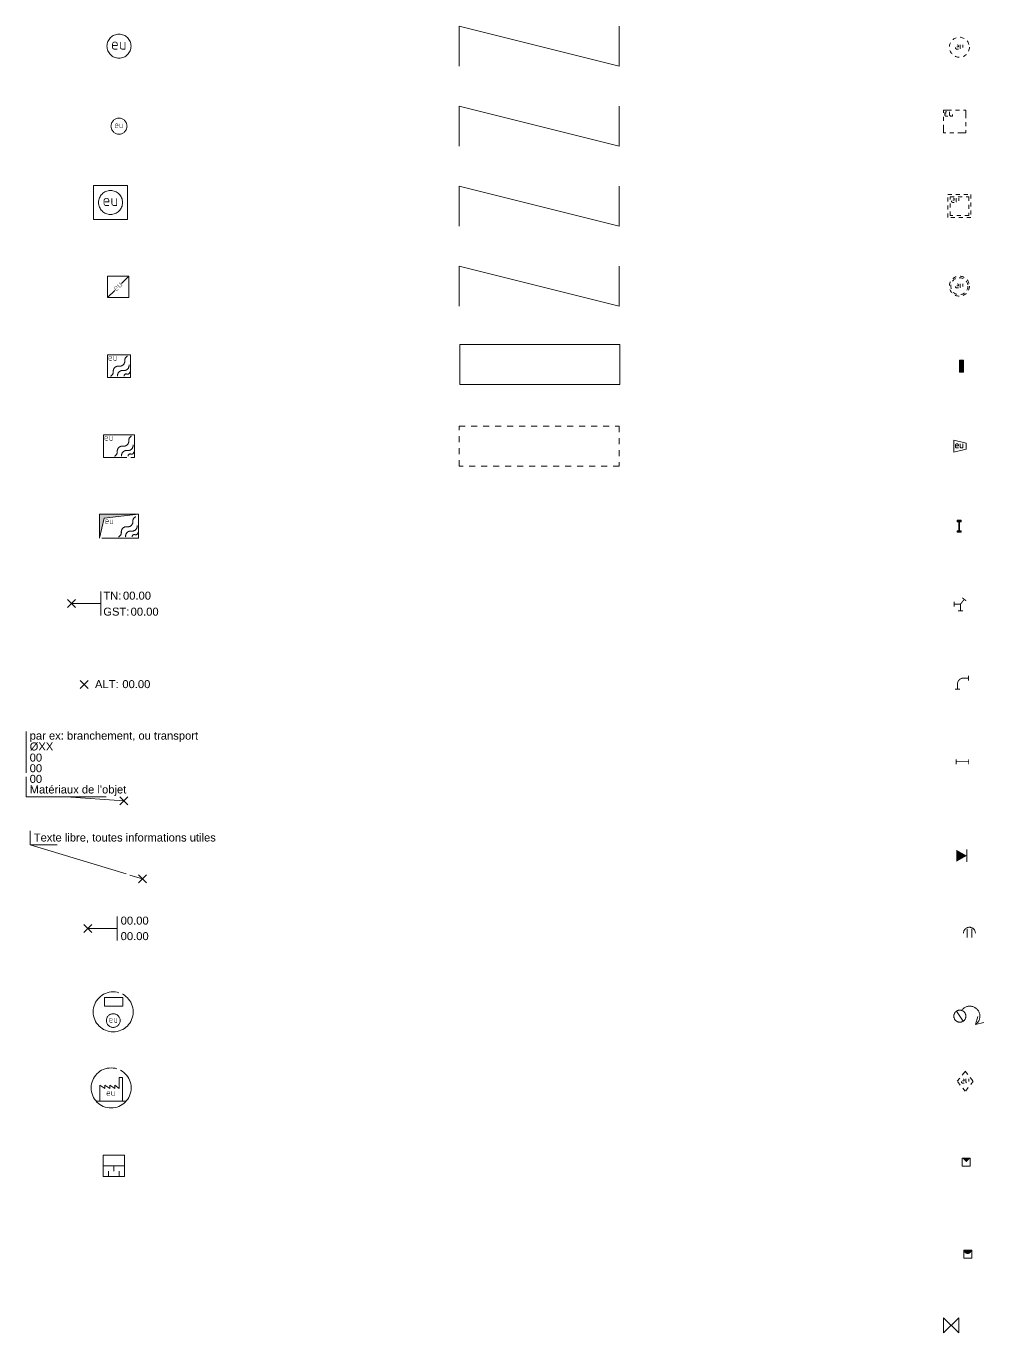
# Model space of a CAD drawing. Header units: metres. Extents: x 3068 to 3311, y 1718 to 1911.
# Drawn here: x 3161.73 to 3185.66, y 1878.09 to 1910.75 of the extents above; entities that cross this region are included whole.
import ezdxf
from ezdxf.enums import TextEntityAlignment as Align

# ---------------------------------------------------------------- set-up
doc = ezdxf.new("R2010")
doc.units = ezdxf.units.M
doc.header["$PDMODE"] = 3
doc.header["$PDSIZE"] = 0.1
for name, pattern in [('CL_0186', [0.3, 0.15, -0.15]), ('Socle_Axe', [0.35, 0.2, -0.05, 0.05, -0.05]), ('Socle_Continu', [2.5, 2.5, 0]), ('Socle_Discontinu', [0.075, 0.05, -0.025])]:
    doc.linetypes.add(name, pattern=pattern)
for name, color, linetype, lineweight, true_color in [('EAUUS_PSI', 36, 'Socle_Continu', 13, 0x7f3f00), ('EAUUS_SCI', 36, 'Socle_Continu', 13, 0x7f3f00), ('EAUUS_SCS', 36, 'Socle_Continu', 13, 0x7f3f00), ('EAUUS_SCT', 36, 'Socle_Continu', 13, 0x7f3f00)]:
    doc.layers.add(name, color=color, linetype=linetype, lineweight=lineweight, true_color=true_color)
doc.styles.add('Reseaux', font='arial.ttf')
doc.styles.get("Standard").update_dxf_attribs({"font": 'arial.ttf'})
doc.linetypes.add('CL_0181', pattern='A,3,-0.15,0.4,-0.381,["eu",Standard,S=0.254,R=0,X=-0.2,Y=-0.1],-0.381,0.4,-0.15', length=4.862)
doc.linetypes.add('CL_0182', pattern='A,3,-0.2,0.2,-0.6,["∩ eu ∩",Standard,S=0.254,R=0,X=-0.485,Y=-0.1],-0.75,0.2,-0.2', length=5.15)
doc.linetypes.add('CL_0183', pattern='A,3,-0.1,0.1,-0.6,["? eu ?",Standard,S=0.254,R=0,X=-0.485,Y=-0.1],-0.6,0.1,-0.1', length=4.6)
doc.linetypes.add('CL_0184', pattern='A,4,-0.254,["| |",Standard,S=0.254,R=0,X=-0.127,Y=-0.1],-0.254', length=4.508)
doc.linetypes.add('CL_0185', pattern='A,0.2,0,["/",Standard,S=0.254,R=0,X=0,Y=0]', length=0.2)

# ---------------------------------------------------------------- blocks, each defined once
blk = doc.blocks.new('CP_0206')
at = {"layer": 'EAUUS_SCT', "linetype": 'Socle_Continu', "flags": 128}
blk.add_lwpolyline([(-0.136, 0.151), (-0.136, -0.15), (0.17, -0.075), (0.17, 0.075)], close=True, dxfattribs=at)
for points in [[(-0.025, -0.044), (-0.069, -0.044, -0.405328), (-0.096, -0.018), (-0.096, 0.027, -0.999132), (-0.025, 0.027), (-0.025, 0.009), (-0.087, 0.009)], [(0.019, 0.062), (0.019, -0.013, 0.410802), (0.05, -0.044), (0.09, -0.044), (0.09, 0.062)]]:
    blk.add_lwpolyline(points, format="xyb", dxfattribs=at)
at = {"layer": 'EAUUS_SCT', "linetype": 'Socle_Continu', "flags": 9}
for tag, p in [('ID', (0.663, 0.6)), ('NATURE', (0.663, 0.279)), ('FAMILLE', (0.663, -0.042)), ('CALQUE', (0.663, -0.363)), ('TYPE', (0.663, -0.685))]:
    blk.add_attdef(tag, p, '', height=0.2, dxfattribs=at)
blk = doc.blocks.new('CP_0205')
at = {"layer": 'EAUUS_SCT', "linetype": 'Socle_Continu'}
blk.add_hatch(color=256, dxfattribs=at).paths.add_polyline_path([(0.1, 0.15), (0.1, -0.15), (0, -0.15), (0, 0.15)])
at = {"layer": 'EAUUS_SCT', "linetype": 'Socle_Continu', "flags": 128}
blk.add_lwpolyline([(0, 0.15), (0.1, 0.15), (0.1, -0.15), (0, -0.15)], close=True, dxfattribs=at)
at = {"layer": 'EAUUS_SCT', "linetype": 'Socle_Continu', "flags": 9}
for tag, p in [('ID', (0.781, 0.489)), ('NATURE', (0.781, 0.167)), ('FAMILLE', (0.781, -0.154)), ('CALQUE', (0.781, -0.475)), ('TYPE', (0.781, -0.797))]:
    blk.add_attdef(tag, p, '', height=0.2, dxfattribs=at)
blk = doc.blocks.new('CP_0201')
at = {"layer": 'EAUUS_SCT', "linetype": 'Socle_Discontinu', "flags": 128}
for points in [[(-0.025, -0.045), (-0.07, -0.045, -0.405328), (-0.096, -0.018), (-0.096, 0.027, -0.999132), (-0.025, 0.027), (-0.025, 0.009), (-0.087, 0.009)], [(0.019, 0.062), (0.019, -0.013, 0.410802), (0.05, -0.045), (0.09, -0.045), (0.09, 0.062)]]:
    blk.add_lwpolyline(points, format="xyb", dxfattribs=at)
at = {"layer": 'EAUUS_SCT', "linetype": 'Socle_Discontinu'}
blk.add_circle((0, 0), 0.25, dxfattribs=at)
at = {"layer": 'EAUUS_SCT', "linetype": 'Socle_Discontinu', "flags": 9}
for tag, p in [('ID', (0.649, 0.059)), ('NATURE', (0.649, -0.263)), ('FAMILLE', (0.649, -0.584)), ('CALQUE', (0.649, -0.905))]:
    blk.add_attdef(tag, p, '', height=0.2, dxfattribs=at)
blk = doc.blocks.new('CP_0162')
at = {"layer": 'EAUUS_SCS', "linetype": 'Socle_Continu', "const_width": 0.01, "flags": 128}
for points in [[(-0.025, -0.045), (-0.07, -0.045, -0.405328), (-0.096, -0.018), (-0.096, 0.027, -0.999132), (-0.025, 0.027), (-0.025, 0.009), (-0.087, 0.009)], [(0.019, 0.062), (0.019, -0.013, 0.410802), (0.05, -0.045), (0.09, -0.045), (0.09, 0.062)]]:
    blk.add_lwpolyline(points, format="xyb", dxfattribs=at)
at = {"layer": 'EAUUS_SCS', "linetype": 'Socle_Continu'}
blk.add_circle((0, 0), 0.2, dxfattribs=at)
at = {"layer": 'EAUUS_SCS', "linetype": 'Socle_Continu', "flags": 9}
for tag, p in [('ID', (0.618, 0.522)), ('NATURE', (0.618, 0.2)), ('FAMILLE', (0.618, -0.121)), ('CALQUE', (0.618, -0.442)), ('PCRS', (0.618, -0.763))]:
    blk.add_attdef(tag, p, '', height=0.2, dxfattribs=at)
blk = doc.blocks.new('CP_0207')
at = {"layer": 'EAUUS_SCT', "linetype": 'Socle_Continu'}
blk.add_hatch(color=256, dxfattribs=at).paths.add_polyline_path([(0.056, 0.15), (-0.044, 0.15), (-0.044, 0.112), (0, 0.112), (0, -0.112), (-0.044, -0.113), (-0.044, -0.15), (0.056, -0.15), (0.056, -0.112), (0.013, -0.112), (0.012, 0.112), (0.056, 0.113)])
for p, q in [((0.056, 0.15), (-0.044, 0.15)), ((-0.044, 0.15), (-0.044, 0.112)), ((-0.044, 0.112), (0, 0.112)), ((0, 0.112), (0, -0.112)), ((0.013, -0.112), (0.012, 0.112)), ((0.012, 0.112), (0.056, 0.113)), ((0.056, 0.113), (0.056, 0.15)), ((0, -0.112), (-0.044, -0.113)), ((-0.044, -0.113), (-0.044, -0.15)), ((-0.044, -0.15), (0.056, -0.15)), ((0.056, -0.112), (0.013, -0.112)), ((0.056, -0.15), (0.056, -0.112))]:
    blk.add_line(p, q, dxfattribs=at)
at = {"layer": 'EAUUS_SCT', "linetype": 'Socle_Continu', "flags": 9}
for tag, p in [('ID', (0.705, -0.038)), ('NATURE', (0.705, -0.359)), ('FAMILLE', (0.705, -0.68)), ('CALQUE', (0.705, -1.001))]:
    blk.add_attdef(tag, p, '', height=0.2, dxfattribs=at)
blk = doc.blocks.new('CP_0161')
at = {"layer": 'EAUUS_SCS', "linetype": 'Socle_Continu', "const_width": 0.02, "flags": 128}
for points in [[(-0.043, -0.075), (-0.117, -0.075, -0.405328), (-0.162, -0.03), (-0.162, 0.045, -0.999132), (-0.043, 0.045), (-0.043, 0.015), (-0.147, 0.015)], [(0.032, 0.105), (0.032, -0.023, 0.410802), (0.085, -0.075), (0.152, -0.075), (0.152, 0.105)]]:
    blk.add_lwpolyline(points, format="xyb", dxfattribs=at)
at = {"layer": 'EAUUS_SCS', "linetype": 'Socle_Continu'}
blk.add_circle((0, 0), 0.3, dxfattribs=at)
at = {"layer": 'EAUUS_SCS', "linetype": 'Socle_Continu', "flags": 9}
for tag, p in [('ID', (0.789, 0.577)), ('NATURE', (0.789, 0.255)), ('FAMILLE', (0.789, -0.066)), ('CALQUE', (0.789, -0.387)), ('PCRS', (0.789, -0.709)), ('TYPE', (0.789, -1.03))]:
    blk.add_attdef(tag, p, '', height=0.2, dxfattribs=at)
blk = doc.blocks.new('CP_0163')
at = {"layer": 'EAUUS_SCS', "linetype": 'Socle_Continu'}
blk.add_lwpolyline([(0, 0), (0.85, 0), (0.85, 0.85), (0, 0.85)], close=True, dxfattribs=at)
at = {"layer": 'EAUUS_SCS', "linetype": 'Socle_Continu', "const_width": 0.02, "flags": 128}
for points in [[(0.383, 0.35), (0.308, 0.35, -0.405328), (0.263, 0.395), (0.263, 0.47, -0.999132), (0.383, 0.47), (0.383, 0.44), (0.278, 0.44)], [(0.458, 0.53), (0.458, 0.403, 0.410802), (0.51, 0.35), (0.577, 0.35), (0.577, 0.53)]]:
    blk.add_lwpolyline(points, format="xyb", dxfattribs=at)
at = {"layer": 'EAUUS_SCS', "linetype": 'Socle_Continu'}
blk.add_circle((0.425, 0.425), 0.3, dxfattribs=at)
at = {"layer": 'EAUUS_SCS', "linetype": 'Socle_Continu', "flags": 9}
for tag, p in [('ID', (1.231, 1.06)), ('NATURE', (1.231, 0.739)), ('FAMILLE', (1.231, 0.417)), ('CALQUE', (1.231, 0.096)), ('PCRS', (1.231, -0.225)), ('TYPE', (1.231, -0.546))]:
    blk.add_attdef(tag, p, '', height=0.2, dxfattribs=at)
blk = doc.blocks.new('CP_0164')
at = {"layer": 'EAUUS_SCS', "linetype": 'Socle_Continu'}
for p, q in [((0.351, 0.349), (0.534, 0.531)), ((0, 0), (0.179, 0.178))]:
    blk.add_line(p, q, dxfattribs=at)
at = {"layer": 'EAUUS_SCS', "linetype": 'Socle_Continu', "flags": 128}
blk.add_lwpolyline([(0.532, -0.001), (0, 0), (0.001, 0.532), (0.534, 0.531)], close=True, dxfattribs=at)
at = {"layer": 'EAUUS_SCS', "linetype": 'Socle_Continu', "const_width": 0.01, "flags": 128}
for points in [[(0.237, 0.323), (0.29, 0.269, 0.410802), (0.334, 0.269), (0.362, 0.297), (0.287, 0.373)], [(0.28, 0.216), (0.249, 0.185, -0.405328), (0.211, 0.185), (0.18, 0.216, -0.999132), (0.23, 0.267), (0.243, 0.254), (0.199, 0.21)]]:
    blk.add_lwpolyline(points, format="xyb", dxfattribs=at)
at = {"layer": 'EAUUS_SCS', "linetype": 'Socle_Continu', "flags": 9}
for tag, p in [('ID', (1.056, 0.911)), ('NATURE', (1.056, 0.59)), ('FAMILLE', (1.056, 0.269)), ('CALQUE', (1.056, -0.053)), ('PCRS', (1.056, -0.374))]:
    blk.add_attdef(tag, p, '', height=0.2, dxfattribs=at)
blk = doc.blocks.new('CP_0165')
at = {"layer": 'EAUUS_SCS', "linetype": 'Socle_Continu', "flags": 128}
blk.add_lwpolyline([(0.573, 0), (0.572, 0.573), (0, 0.573), (0, 0)], close=True, dxfattribs=at)
at = {"layer": 'EAUUS_SCS', "linetype": 'Socle_Continu', "const_width": 0.01, "flags": 128}
for points in [[(0.102, 0.433), (0.057, 0.433, -0.405328), (0.031, 0.459), (0.031, 0.504, -0.999132), (0.102, 0.504), (0.102, 0.486), (0.04, 0.486)], [(0.146, 0.539), (0.146, 0.464, 0.410802), (0.177, 0.433), (0.217, 0.433), (0.217, 0.539)]]:
    blk.add_lwpolyline(points, format="xyb", dxfattribs=at)
at = {"layer": 'EAUUS_SCS', "linetype": 'Socle_Continu', "flags": 128}
for points in [[(0.072, 0.036, 0.308109), (0.143, 0.143, -0.498161), (0.286, 0.287, 0.49989), (0.429, 0.43, -0.306811), (0.501, 0.537)], [(0.537, 0.323, -0.49989), (0.394, 0.179, 0.49989), (0.251, 0.036)], [(0.412, 0.036, -0.52802), (0.483, 0.09, 0.528439), (0.555, 0.144)]]:
    blk.add_lwpolyline(points, format="xyb", dxfattribs=at)
at = {"layer": 'EAUUS_SCS', "linetype": 'Socle_Continu', "flags": 9}
for tag, p in [('ID', (1.089, 0.885)), ('NATURE', (1.089, 0.564)), ('FAMILLE', (1.089, 0.243)), ('CALQUE', (1.089, -0.079)), ('PCRS', (1.089, -0.4))]:
    blk.add_attdef(tag, p, '', height=0.2, dxfattribs=at)
blk = doc.blocks.new('CP_0166')
at = {"layer": 'EAUUS_SCS', "linetype": 'Socle_Continu', "flags": 128}
blk.add_lwpolyline([(0.773, 0.001), (0.772, 0.573), (0, 0.573), (0, 0)], close=True, dxfattribs=at)
at = {"layer": 'EAUUS_SCS', "linetype": 'Socle_Continu', "const_width": 0.01, "flags": 128}
for points in [[(0.102, 0.433), (0.057, 0.433, -0.405328), (0.031, 0.459), (0.031, 0.504, -0.999132), (0.102, 0.504), (0.102, 0.486), (0.04, 0.486)], [(0.146, 0.539), (0.146, 0.464, 0.410802), (0.177, 0.433), (0.217, 0.433), (0.217, 0.539)]]:
    blk.add_lwpolyline(points, format="xyb", dxfattribs=at)
at = {"layer": 'EAUUS_SCS', "linetype": 'Socle_Continu', "flags": 128}
for points in [[(0.272, 0.036, 0.308109), (0.343, 0.143, -0.498161), (0.486, 0.287, 0.49989), (0.629, 0.43, -0.306811), (0.701, 0.538)], [(0.737, 0.323, -0.49989), (0.594, 0.179, 0.49989), (0.451, 0.036)], [(0.612, 0.036, -0.52802), (0.683, 0.09, 0.528439), (0.755, 0.144)]]:
    blk.add_lwpolyline(points, format="xyb", dxfattribs=at)
at = {"layer": 'EAUUS_SCS', "linetype": 'Socle_Continu', "flags": 9}
for tag, p in [('ID', (1.216, 0.873)), ('NATURE', (1.216, 0.552)), ('FAMILLE', (1.216, 0.231)), ('CALQUE', (1.216, -0.091)), ('PCRS', (1.216, -0.412))]:
    blk.add_attdef(tag, p, '', height=0.2, dxfattribs=at)
blk = doc.blocks.new('CP_0202')
at = {"layer": 'EAUUS_SCT', "linetype": 'Socle_Axe'}
blk.add_lwpolyline([(0, 0.562), (0.562, 0.562), (0.562, 0), (0, 0)], close=True, dxfattribs=at)
at = {"layer": 'EAUUS_SCT', "linetype": 'Socle_Axe', "flags": 128}
for points in [[(0.106, 0.418), (0.062, 0.418, -0.405328), (0.035, 0.444), (0.035, 0.489, -0.999132), (0.106, 0.489), (0.106, 0.471), (0.044, 0.471)], [(0.151, 0.524), (0.151, 0.449, 0.410802), (0.182, 0.418), (0.222, 0.418), (0.222, 0.524)]]:
    blk.add_lwpolyline(points, format="xyb", dxfattribs=at)
at = {"layer": 'EAUUS_SCT', "linetype": 'Socle_Axe', "flags": 9}
for tag, p in [('ID', (1.081, 0.342)), ('NATURE', (1.081, 0.02)), ('FAMILLE', (1.081, -0.301)), ('CALQUE', (1.081, -0.622))]:
    blk.add_attdef(tag, p, '', height=0.2, dxfattribs=at)
blk = doc.blocks.new('CP_0203')
at = {"layer": 'EAUUS_SCT', "linetype": 'Socle_Discontinu'}
for points in [[(0, 0.576), (0.576, 0.576), (0.576, 0), (0, 0)], [(0.054, 0.522), (0.522, 0.522), (0.522, 0.054), (0.054, 0.054)]]:
    blk.add_lwpolyline(points, close=True, dxfattribs=at)
at = {"layer": 'EAUUS_SCT', "linetype": 'Socle_Discontinu', "flags": 128}
for points in [[(0.161, 0.383), (0.117, 0.383, -0.405328), (0.09, 0.41), (0.09, 0.454, -0.999132), (0.161, 0.454), (0.161, 0.436), (0.099, 0.436)], [(0.206, 0.49), (0.206, 0.414, 0.410802), (0.237, 0.383), (0.277, 0.383), (0.277, 0.49)]]:
    blk.add_lwpolyline(points, format="xyb", dxfattribs=at)
at = {"layer": 'EAUUS_SCT', "linetype": 'Socle_Discontinu', "flags": 9}
for tag, p in [('ID', (1.091, 0.371)), ('NATURE', (1.091, 0.05)), ('FAMILLE', (1.091, -0.272)), ('CALQUE', (1.091, -0.593))]:
    blk.add_attdef(tag, p, '', height=0.2, dxfattribs=at)
blk = doc.blocks.new('CP_0204')
at = {"layer": 'EAUUS_SCT', "linetype": 'Socle_Discontinu', "flags": 128}
for points in [[(-0.025, -0.045), (-0.07, -0.045, -0.405328), (-0.096, -0.018), (-0.096, 0.027, -0.999132), (-0.025, 0.027), (-0.025, 0.009), (-0.087, 0.009)], [(0.019, 0.062), (0.019, -0.013, 0.410802), (0.05, -0.045), (0.09, -0.045), (0.09, 0.062)]]:
    blk.add_lwpolyline(points, format="xyb", dxfattribs=at)
at = {"layer": 'EAUUS_SCT', "linetype": 'Socle_Discontinu'}
for radius in [0.25, 0.213]:
    blk.add_circle((0, 0), radius, dxfattribs=at)
at = {"layer": 'EAUUS_SCT', "linetype": 'Socle_Discontinu', "flags": 9}
for tag, p in [('ID', (0.823, -0.006)), ('NATURE', (0.823, -0.328)), ('FAMILLE', (0.823, -0.649)), ('CALQUE', (0.823, -0.97))]:
    blk.add_attdef(tag, p, '', height=0.2, dxfattribs=at)
blk = doc.blocks.new('*U245')
at = {"layer": 'EAUUS_SCI', "linetype": 'Socle_Continu'}
blk.add_line((-1.438, 0.093), (0, 0), dxfattribs=at)
at = {"layer": 'EAUUS_SCI', "linetype": 'Socle_Continu', "flags": 128}
blk.add_lwpolyline([(-0.438, 0.093), (-2.438, 0.093), (-2.438, 1.732)], dxfattribs=at)
at = {"layer": 'EAUUS_SCI', "linetype": 'Socle_Continu'}
blk.add_point((0, 0), dxfattribs=at)
for tag, p in [('TYPE', (-2.35, 1.527)), ('DIAM', (-2.35, 1.256)), ('NBR', (-2.35, 0.978)), ('LARG', (-2.35, 0.712)), ('HAUT', (-2.35, 0.446)), ('MATER', (-2.35, 0.181))]:
    blk.add_attdef(tag, p, '', height=0.2, dxfattribs=at)
at = {"layer": 'EAUUS_SCI', "linetype": 'Socle_Continu', "flags": 9}
for tag, p in [('ID', (2.47, 1.418)), ('NATURE', (2.47, 1.097)), ('CALQUE', (2.47, 0.454)), ('FAMILLE', (2.47, 0.776))]:
    blk.add_attdef(tag, p, '', height=0.2, dxfattribs=at)
blk = doc.blocks.new('*U247')
at = {"layer": 'EAUUS_SCI', "linetype": 'Socle_Continu'}
blk.add_line((-2.807, 0.847), (0, 0), dxfattribs=at)
at = {"layer": 'EAUUS_SCI', "linetype": 'Socle_Continu', "flags": 128}
blk.add_lwpolyline([(-2.134, 0.847), (-2.807, 0.847), (-2.807, 1.204)], dxfattribs=at)
at = {"layer": 'EAUUS_SCI', "linetype": 'Socle_Continu'}
blk.add_point((0, 0), dxfattribs=at)
blk.add_attdef('TXT', (-2.719, 0.934), '', height=0.2, dxfattribs=at)
at = {"layer": 'EAUUS_SCI', "linetype": 'Socle_Continu', "flags": 9}
for tag, p in [('ID', (1.967, 0.144)), ('NATURE', (1.967, -0.177)), ('FAMILLE', (1.967, -0.499)), ('CALQUE', (1.967, -0.82)), ('PCRS', (1.967, -1.141))]:
    blk.add_attdef(tag, p, '', height=0.2, dxfattribs=at)
blk = doc.blocks.new('CP_0167')
at = {"layer": 'EAUUS_SCS', "linetype": 'Socle_Continu'}
blk.add_hatch(color=256, dxfattribs=at).paths.add_polyline_path([(0.116, 0.501), (0, 0), (0, 0.6), (0.978, 0.6)])
blk.add_lwpolyline([(0.116, 0.501), (0, 0), (0, 0.6), (0.978, 0.6)], close=True, dxfattribs=at)
at = {"layer": 'EAUUS_SCS', "linetype": 'Socle_Continu', "flags": 128}
blk.add_lwpolyline([(0, 0.6), (0.978, 0.6), (0.978, 0), (0, 0)], close=True, dxfattribs=at)
at = {"layer": 'EAUUS_SCS', "linetype": 'Socle_Continu', "const_width": 0.01, "flags": 128}
for points in [[(0.223, 0.361), (0.178, 0.361, -0.405328), (0.152, 0.387), (0.152, 0.432, -0.999132), (0.223, 0.432), (0.223, 0.414), (0.16, 0.414)], [(0.267, 0.467), (0.267, 0.392, 0.410802), (0.298, 0.361), (0.338, 0.361), (0.338, 0.467)]]:
    blk.add_lwpolyline(points, format="xyb", dxfattribs=at)
at = {"layer": 'EAUUS_SCS', "linetype": 'Socle_Continu', "flags": 128}
for points in [[(0.477, 0.035, 0.308109), (0.548, 0.143, -0.498161), (0.692, 0.286, 0.49989), (0.835, 0.43, -0.306811), (0.906, 0.537)], [(0.942, 0.322, -0.49989), (0.799, 0.179, 0.49989), (0.656, 0.036)], [(0.817, 0.036, -0.52802), (0.889, 0.089, 0.528439), (0.96, 0.143)]]:
    blk.add_lwpolyline(points, format="xyb", dxfattribs=at)
at = {"layer": 'EAUUS_SCS', "linetype": 'Socle_Continu', "flags": 9}
for tag, p in [('ID', (1.518, 0.938)), ('NATURE', (1.518, 0.617)), ('FAMILLE', (1.518, 0.296)), ('CALQUE', (1.518, -0.025)), ('PCRS', (1.518, -0.347))]:
    blk.add_attdef(tag, p, '', height=0.2, dxfattribs=at)
blk = doc.blocks.new('CP_0169')
at = {"layer": 'EAUUS_SCI', "linetype": 'Socle_Continu'}
blk.add_point((0, 0), dxfattribs=at)
at = {"layer": 'EAUUS_SCI', "linetype": 'Socle_Continu', "insert": (0.268, 0.01), "char_height": 0.2, "attachment_point": 4}
blk.add_mtext_dynamic_manual_height_columns('ALT:', width=0.46273, gutter_width=1, heights=[0], dxfattribs=at)
at = {"layer": 'EAUUS_SCI', "linetype": 'Socle_Continu', "style": 'Reseaux', "flags": 9}
for tag, p in [('ID', (2.066, 0.187)), ('NATURE', (2.066, -0.134))]:
    blk.add_attdef(tag, p, '', height=0.2, dxfattribs=at)
at = {"layer": 'EAUUS_SCI', "linetype": 'Socle_Continu'}
blk.add_attdef('ALT', text='', height=0.2, dxfattribs=at).set_placement((0.952, 0.01), align=Align.MIDDLE_LEFT)
at = {"layer": 'EAUUS_SCI', "linetype": 'Socle_Continu', "flags": 9}
for tag, p in [('FAMILLE', (2.066, -0.456)), ('CALQUE', (2.066, -0.777)), ('TYPE', (2.066, -1.098))]:
    blk.add_attdef(tag, p, '', height=0.2, dxfattribs=at)
blk = doc.blocks.new('*U312')
at = {"layer": 'EAUUS_SCI', "linetype": 'Socle_Continu'}
blk.add_line((0.733, 0), (0, 0), dxfattribs=at)
at = {"layer": 'EAUUS_SCI', "linetype": 'Socle_Continu', "flags": 128}
blk.add_lwpolyline([(0.733, -0.3), (0.733, 0.3)], dxfattribs=at)
at = {"layer": 'EAUUS_SCI', "linetype": 'Socle_Continu'}
blk.add_point((0, 0), dxfattribs=at)
at = {"layer": 'EAUUS_SCI', "linetype": 'Socle_Continu', "char_height": 0.2, "attachment_point": 4}
for s, insert in [('TN:', (0.793, 0.2)), ('GST:', (0.793, -0.201))]:
    blk.add_mtext_dynamic_manual_height_columns(s, width=0.46273, gutter_width=1, heights=[0], dxfattribs=dict(at, insert=insert))
at = {"layer": 'EAUUS_SCI', "linetype": 'Socle_Continu'}
for tag, p in [('TN', (1.286, 0.2)), ('GST', (1.477, -0.201))]:
    blk.add_attdef(tag, text='', height=0.2, dxfattribs=at).set_placement(p, align=Align.MIDDLE_LEFT)
at = {"layer": 'EAUUS_SCI', "linetype": 'Socle_Continu', "style": 'Reseaux', "flags": 9}
for tag, p in [('ID', (2.428, 0.07)), ('NATURE', (2.428, -0.251))]:
    blk.add_attdef(tag, p, '', height=0.2, dxfattribs=at)
at = {"layer": 'EAUUS_SCI', "linetype": 'Socle_Continu', "flags": 9}
for tag, p in [('FAMILLE', (2.428, -0.573)), ('CALQUE', (2.428, -0.894))]:
    blk.add_attdef(tag, p, '', height=0.2, dxfattribs=at)
blk = doc.blocks.new('CP_2102')
at = {"layer": 'EAUUS_SCI', "linetype": 'Socle_Continu'}
blk.add_lwpolyline([(-0.219, 0.361), (0.241, 0.361), (0.241, 0.141), (-0.219, 0.142), (-0.219, 0.361)], close=True, dxfattribs=at)
at = {"layer": 'EAUUS_SCI', "linetype": 'Socle_Continu', "const_width": 0.01, "flags": 128}
for points in [[(-0.023, -0.262), (-0.067, -0.262, -0.405328), (-0.094, -0.236), (-0.094, -0.191, -0.999132), (-0.023, -0.191), (-0.023, -0.209), (-0.085, -0.209)], [(0.021, -0.156), (0.021, -0.231, 0.410802), (0.052, -0.262), (0.092, -0.262), (0.092, -0.156)]]:
    blk.add_lwpolyline(points, format="xyb", dxfattribs=at)
at = {"layer": 'EAUUS_SCI', "linetype": 'Socle_Continu'}
for centre, radius in [((0, 0), 0.5), ((0.002, -0.218), 0.172)]:
    blk.add_circle(centre, radius, dxfattribs=at)
at = {"layer": 'EAUUS_SCI', "linetype": 'Socle_Continu', "flags": 9}
for tag, p in [('ID', (1.086, 0.591)), ('NATURE', (1.086, 0.269)), ('FAMILLE', (1.086, -0.052)), ('CALQUE', (1.086, -0.373))]:
    blk.add_attdef(tag, p, '', height=0.2, dxfattribs=at)
blk = doc.blocks.new('CP_2103')
at = {"layer": 'EAUUS_SCI', "linetype": 'Socle_Continu'}
blk.add_line((-0.373, -0.333), (0.373, -0.333), dxfattribs=at)
at = {"layer": 'EAUUS_SCI', "linetype": 'Socle_Continu', "flags": 128}
blk.add_lwpolyline([(-0.283, -0.333), (-0.283, 0.071), (-0.154, -0.016), (-0.154, 0.071), (-0.033, -0.016), (-0.033, 0.071), (0.091, -0.016), (0.091, 0.071), (0.2, -0.016), (0.2, 0.26), (0.286, 0.26), (0.286, -0.333)], dxfattribs=at)
at = {"layer": 'EAUUS_SCI', "linetype": 'Socle_Continu', "const_width": 0.01, "flags": 128}
for points in [[(-0.032, -0.196), (-0.076, -0.196, -0.405328), (-0.103, -0.169), (-0.103, -0.125, -0.999132), (-0.032, -0.125), (-0.032, -0.143), (-0.094, -0.143)], [(0.013, -0.089), (0.013, -0.165, 0.410802), (0.044, -0.196), (0.084, -0.196), (0.084, -0.089)]]:
    blk.add_lwpolyline(points, format="xyb", dxfattribs=at)
at = {"layer": 'EAUUS_SCI', "linetype": 'Socle_Continu'}
blk.add_circle((0, 0), 0.5, dxfattribs=at)
at = {"layer": 'EAUUS_SCI', "linetype": 'Socle_Continu', "flags": 9}
for tag, p in [('ID', (1.041, 0.447)), ('NATURE', (1.041, 0.125)), ('FAMILLE', (1.041, -0.196)), ('CALQUE', (1.041, -0.517))]:
    blk.add_attdef(tag, p, '', height=0.2, dxfattribs=at)
blk = doc.blocks.new('CP_2104')
at = {"layer": 'EAUUS_SCS', "linetype": 'Socle_Continu'}
for p, q in [((-0.266, 0), (0.266, 0)), ((0, 0), (0, -0.133)), ((-0.133, -0.133), (-0.134, -0.267)), ((0.133, -0.134), (0.132, -0.267))]:
    blk.add_line(p, q, dxfattribs=at)
at = {"layer": 'EAUUS_SCS', "linetype": 'Socle_Continu', "flags": 128}
blk.add_lwpolyline([(0.265, -0.268), (-0.267, -0.266), (-0.265, 0.266), (0.267, 0.265)], close=True, dxfattribs=at)
at = {"layer": 'EAUUS_SCS', "linetype": 'Socle_Continu', "flags": 9}
for tag, p in [('ID', (0.629, 0.073)), ('NATURE', (0.629, -0.248)), ('FAMILLE', (0.629, -0.57)), ('CALQUE', (0.629, -0.891)), ('PCRS', (0.629, -1.212))]:
    blk.add_attdef(tag, p, '', height=0.2, dxfattribs=at)
blk = doc.blocks.new('CP_2126')
at = {"layer": 'EAUUS_SCT', "linetype": 'Socle_Continu', "const_width": 0.0225, "flags": 128}
for points in [[(-0.155, -0.063), (-0.155, 0.063)], [(-0.155, 0), (0, 0)], [(0.095, 0.122), (0, 0)], [(0, -0.167), (0, 0)], [(0.045, 0.161), (0.144, 0.084)], [(-0.063, -0.167), (0.063, -0.167)]]:
    blk.add_lwpolyline(points, dxfattribs=at)
at = {"layer": 'EAUUS_SCT', "linetype": 'Socle_Continu', "flags": 9}
for tag, p in [('ID', (0.919, -0.02)), ('NATURE', (0.919, -0.341)), ('CALQUE', (0.919, -0.984)), ('TYPE', (0.919, -1.305))]:
    blk.add_attdef(tag, p, '', height=0.2, dxfattribs=at)
at = {"layer": 'EAUUS_SCT', "linetype": 'Socle_Continu', "style": 'Reseaux', "flags": 9}
blk.add_attdef('FAMILLE', (0.919, -0.662), '', height=0.2, dxfattribs=at)
blk = doc.blocks.new('CP_2127')
at = {"layer": 'EAUUS_SCT', "linetype": 'Socle_Continu', "const_width": 0.0225, "flags": 128}
blk.add_lwpolyline([(0, -0.275), (0, -0.15, -0.414214), (0.15, 0), (0.275, 0)], format="xyb", dxfattribs=at)
for points in [[(0.275, -0.063), (0.275, 0.063)], [(-0.063, -0.275), (0.063, -0.275)]]:
    blk.add_lwpolyline(points, dxfattribs=at)
at = {"layer": 'EAUUS_SCT', "linetype": 'Socle_Continu', "flags": 9}
for tag, p in [('ID', (1.091, -0.059)), ('NATURE', (1.091, -0.381)), ('TYPE', (1.091, -1.344))]:
    blk.add_attdef(tag, p, '', height=0.2, dxfattribs=at)
at = {"layer": 'EAUUS_SCT', "linetype": 'Socle_Continu', "style": 'Reseaux', "flags": 9}
for tag, p in [('FAMILLE', (1.091, -0.702)), ('CALQUE', (1.091, -1.023))]:
    blk.add_attdef(tag, p, '', height=0.2, dxfattribs=at)
blk = doc.blocks.new('CP_2128')
at = {"layer": 'EAUUS_SCT', "linetype": 'Socle_Continu', "const_width": 0.0225, "flags": 128}
for points in [[(-0.157, -0.063), (-0.157, 0.063)], [(-0.157, 0), (0.157, 0)], [(0.157, -0.063), (0.157, 0.063)]]:
    blk.add_lwpolyline(points, dxfattribs=at)
at = {"layer": 'EAUUS_SCT', "linetype": 'Socle_Continu', "flags": 9}
for tag, p in [('NATURE', (0.889, -0.195)), ('ID', (0.889, 0.127)), ('CALQUE', (0.889, -0.837)), ('TYPE', (0.889, -1.159))]:
    blk.add_attdef(tag, p, '', height=0.2, dxfattribs=at)
at = {"layer": 'EAUUS_SCT', "linetype": 'Socle_Continu', "style": 'Reseaux', "flags": 9}
blk.add_attdef('FAMILLE', (0.889, -0.516), '', height=0.2, dxfattribs=at)
blk = doc.blocks.new('CP_2130')
at = {"layer": 'EAUUS_SCT', "linetype": 'Socle_Continu'}
for p, q in [((-0.06, 0), (-0.06, 0.21)), ((0.06, 0), (0.06, 0.21))]:
    blk.add_line(p, q, dxfattribs=at)
blk.add_arc((0, 0.105), 0.15, 0, 180, dxfattribs=at)
at = {"layer": 'EAUUS_SCT', "linetype": 'Socle_Continu', "flags": 9}
for tag, p in [('ID', (0.669, 0.457)), ('NATURE', (0.669, 0.136)), ('FAMILLE', (0.669, -0.185)), ('CALQUE', (0.669, -0.507))]:
    blk.add_attdef(tag, p, '', height=0.2, dxfattribs=at)
blk = doc.blocks.new('CP_2131')
at = {"layer": 'EAUUS_SCT', "linetype": 'Socle_Continu'}
blk.add_line((-0.081, 0.126), (0.081, -0.126), dxfattribs=at)
at = {"layer": 'EAUUS_SCT', "linetype": 'Socle_Continu', "flags": 128}
blk.add_lwpolyline([(0.446, -0.004), (0.39, -0.207), (0.599, -0.154)], dxfattribs=at)
at = {"layer": 'EAUUS_SCT', "linetype": 'Socle_Continu'}
blk.add_circle((0, 0), 0.15, dxfattribs=at)
blk.add_arc((0.25, 0), 0.25, 303.9623, 145.0848, dxfattribs=at)
at = {"layer": 'EAUUS_SCT', "linetype": 'Socle_Continu', "flags": 9}
for tag, p in [('ID', (1.21, 0.247)), ('NATURE', (1.21, -0.074))]:
    blk.add_attdef(tag, p, '', height=0.2, dxfattribs=at)
at = {"layer": 'EAUUS_SCT', "linetype": 'Socle_Continu', "style": 'Reseaux', "flags": 9}
for tag, p in [('FAMILLE', (1.21, -0.396)), ('CALQUE', (1.21, -0.717))]:
    blk.add_attdef(tag, p, '', height=0.2, dxfattribs=at)
blk = doc.blocks.new('CP_2132')
at = {"layer": 'EAUUS_SCT', "linetype": 'Socle_Discontinu'}
blk.add_lwpolyline([(0, 0.25), (0.2, 0), (0, -0.25), (-0.2, 0)], close=True, dxfattribs=at)
at = {"layer": 'EAUUS_SCT', "linetype": 'Socle_Discontinu', "flags": 128}
for points in [[(-0.025, -0.044), (-0.069, -0.044, -0.405328), (-0.096, -0.018), (-0.096, 0.027, -0.999132), (-0.025, 0.027), (-0.025, 0.009), (-0.087, 0.009)], [(0.019, 0.062), (0.019, -0.013, 0.410802), (0.05, -0.044), (0.09, -0.044), (0.09, 0.062)]]:
    blk.add_lwpolyline(points, format="xyb", dxfattribs=at)
at = {"layer": 'EAUUS_SCT', "linetype": 'Socle_Discontinu', "flags": 9}
for tag, p in [('NATURE', (0.732, -0.2)), ('ID', (0.732, 0.121)), ('FAMILLE', (0.732, -0.521)), ('CALQUE', (0.732, -0.842)), ('TYPE', (0.732, -1.164))]:
    blk.add_attdef(tag, p, '', height=0.2, dxfattribs=at)
blk = doc.blocks.new('CP_2133')
at = {"layer": 'EAUUS_SCT', "linetype": 'Socle_Continu'}
h = blk.add_hatch(color=256, dxfattribs=at)
h.dxf.hatch_style = 1
h.paths.add_polyline_path([(0.1, 0.1), (0.1, 0.1), (-0.1, 0.1), (0, 0)])
blk.add_lwpolyline([(-0.1, -0.1), (0.1, -0.1), (0.1, 0.1), (-0.1, 0.1)], close=True, dxfattribs=at)
at = {"layer": 'EAUUS_SCT', "linetype": 'Socle_Continu', "flags": 9}
for tag, p in [('ID', (0.523, -0.096)), ('NATURE', (0.523, -0.417)), ('FAMILLE', (0.523, -0.738)), ('CALQUE', (0.523, -1.06))]:
    blk.add_attdef(tag, p, '', height=0.2, dxfattribs=at)
blk = doc.blocks.new('CP_2101')
at = {"layer": 'EAUUS_PSI', "linetype": 'Socle_Continu', "flags": 128}
blk.add_lwpolyline([(0.733, -0.3), (0.733, 0.3)], dxfattribs=at)
at = {"layer": 'EAUUS_SCI', "linetype": 'Socle_Continu'}
blk.add_line((0.733, 0), (0, 0), dxfattribs=at)
blk.add_point((0, 0), dxfattribs=at)
at = {"layer": 'EAUUS_SCI', "linetype": 'Socle_Continu', "style": 'Reseaux', "flags": 9}
for tag, p in [('ID', (2.525, 0.541)), ('NATURE', (2.525, 0.22))]:
    blk.add_attdef(tag, p, '', height=0.2, dxfattribs=at)
at = {"layer": 'EAUUS_SCI', "linetype": 'Socle_Continu'}
for tag, p in [('TAMPON', (0.824, 0.196)), ('RADIER', (0.824, -0.192))]:
    blk.add_attdef(tag, text='', height=0.2, dxfattribs=at).set_placement(p, align=Align.MIDDLE_LEFT)
at = {"layer": 'EAUUS_SCI', "linetype": 'Socle_Continu', "flags": 9}
for tag, p in [('FAMILLE', (2.525, -0.101)), ('CALQUE', (2.525, -0.423))]:
    blk.add_attdef(tag, p, '', height=0.2, dxfattribs=at)
blk = doc.blocks.new('CP_2135')
at = {"layer": 'EAUUS_SCI', "linetype": 'Socle_Continu'}
blk.add_lwpolyline([(-0.19, 0.19), (-0.19, -0.19), (0.19, 0.19), (0.19, -0.19), (-0.19, 0.19)], dxfattribs=at)
at = {"layer": 'EAUUS_SCI', "linetype": 'Socle_Continu', "flags": 9}
for tag, p in [('ID', (0.728, 0.059)), ('NATURE', (0.728, -0.263)), ('FAMILLE', (0.728, -0.584)), ('CALQUE', (0.728, -0.905))]:
    blk.add_attdef(tag, p, '', height=0.2, dxfattribs=at)
blk = doc.blocks.new('CP_2129')
at = {"layer": 'EAUUS_SCT', "linetype": 'Socle_Continu', "flags": 128}
blk.add_lwpolyline([(-0.265, 0, 0.3, 0, 0), (0, 0, 0, 0, 0)], format="xyseb", dxfattribs=at)
at = {"layer": 'EAUUS_SCT', "linetype": 'Socle_Continu', "const_width": 0.0225, "flags": 128}
blk.add_lwpolyline([(0, 0.16), (0, -0.16)], dxfattribs=at)
at = {"layer": 'EAUUS_SCT', "linetype": 'Socle_Continu', "flags": 9}
for tag, p in [('ID', (0.637, 0.197)), ('NATURE', (0.637, -0.124)), ('FAMILLE', (0.637, -0.445)), ('CALQUE', (0.637, -0.767))]:
    blk.add_attdef(tag, p, '', height=0.2, dxfattribs=at)
blk = doc.blocks.new('CP_2134')
at = {"layer": 'EAUUS_SCT', "linetype": 'Socle_Continu'}
h = blk.add_hatch(color=256, dxfattribs=at)
h.dxf.hatch_style = 1
h.paths.add_polyline_path([(0.1, 0.1), (-0.1, 0.1, 1)])
blk.add_lwpolyline([(-0.1, -0.1), (0.1, -0.1), (0.1, 0.1), (-0.1, 0.1)], close=True, dxfattribs=at)
at = {"layer": 'EAUUS_SCT', "linetype": 'Socle_Continu', "flags": 9}
for tag, p in [('ID', (0.481, -0.016)), ('NATURE', (0.481, -0.337)), ('FAMILLE', (0.481, -0.658)), ('CALQUE', (0.481, -0.979))]:
    blk.add_attdef(tag, p, '', height=0.2, dxfattribs=at)

msp = doc.modelspace()

# ---------------------------------------------------------------- linework, layer by layer
at = {"layer": 'EAUUS_SCT', "linetype": 'CL_0181', "flags": 128}
msp.add_lwpolyline([(3172.549, 1909.753), (3172.549, 1910.753), (3176.549, 1909.753), (3176.549, 1910.753)], dxfattribs=at)
at = {"layer": 'EAUUS_SCT', "linetype": 'CL_0182', "flags": 128}
msp.add_lwpolyline([(3172.549, 1907.753), (3172.549, 1908.753), (3176.549, 1907.753), (3176.549, 1908.753)], dxfattribs=at)
at = {"layer": 'EAUUS_SCT', "linetype": 'CL_0183', "flags": 128}
msp.add_lwpolyline([(3172.549, 1905.753), (3172.549, 1906.753), (3176.549, 1905.753), (3176.549, 1906.753)], dxfattribs=at)
at = {"layer": 'EAUUS_SCT', "linetype": 'CL_0184', "flags": 128}
msp.add_lwpolyline([(3172.549, 1903.753), (3172.549, 1904.753), (3176.549, 1903.753), (3176.549, 1904.753)], dxfattribs=at)
at = {"layer": 'EAUUS_SCT', "linetype": 'CL_0185'}
msp.add_lwpolyline([(3172.567, 1902.794), (3176.567, 1902.794), (3176.567, 1901.794), (3172.567, 1901.794)], close=True, dxfattribs=at)
at = {"layer": 'EAUUS_SCT', "linetype": 'CL_0186'}
msp.add_lwpolyline([(3172.549, 1900.753), (3176.549, 1900.753), (3176.549, 1899.753), (3172.549, 1899.753)], close=True, dxfattribs=at)

# ---------------------------------------------------------------- block references
at = {"layer": 'EAUUS_SCI', "linetype": 'Socle_Continu'}
for name, p, values in [('*U312', (3162.863, 1896.318), {'TN': '00.00', 'GST': '00.00'}), ('CP_0169', (3163.181, 1894.296), {'ALT': '00.00'}), ('*U245', (3164.167, 1891.392), {'TYPE': 'par ex: branchement, ou transport', 'DIAM': 'ØXX', 'NBR': '00', 'LARG': '00', 'HAUT': '00', 'MATER': "Matériaux de l'objet"}), ('*U247', (3164.638, 1889.438), {'TXT': 'Texte libre, toutes informations utiles'}), ('CP_2101', (3163.267, 1888.199), {'TAMPON': '00.00', 'RADIER': '00.00'})]:
    msp.add_blockref(name, p, dxfattribs=at).add_auto_attribs(values)
for name, p in [('CP_2102', (3163.904, 1886.114)), ('CP_2103', (3163.852, 1884.213))]:
    msp.add_blockref(name, p, dxfattribs=at)
at = {"layer": 'EAUUS_SCS', "linetype": 'Socle_Continu'}
for name, p in [('CP_0161', (3164.049, 1910.253)), ('CP_0162', (3164.049, 1908.253)), ('CP_0163', (3163.413, 1905.92)), ('CP_0164', (3163.764, 1903.97)), ('CP_0165', (3163.763, 1901.967)), ('CP_0166', (3163.663, 1899.967)), ('CP_0167', (3163.56, 1897.953)), ('CP_2104', (3163.92, 1882.263))]:
    msp.add_blockref(name, p, dxfattribs=at)
at = {"layer": 'EAUUS_SCT', "linetype": 'Socle_Continu'}
for name, p in [('CP_0201', (3185.049, 1910.226)), ('CP_0202', (3184.652, 1908.087)), ('CP_0203', (3184.761, 1905.966)), ('CP_0204', (3185.049, 1904.253)), ('CP_0205', (3185.049, 1902.253)), ('CP_0206', (3185.049, 1900.253)), ('CP_0207', (3185.037, 1898.253)), ('CP_2126', (3185.076, 1896.304)), ('CP_2127', (3185.001, 1894.458)), ('CP_2128', (3185.124, 1892.367)), ('CP_2129', (3185.235, 1890.016)), ('CP_2130', (3185.3, 1887.973)), ('CP_2131', (3185.061, 1886.006)), ('CP_2132', (3185.195, 1884.378)), ('CP_2133', (3185.221, 1882.355)), ('CP_2134', (3185.256, 1880.061)), ('CP_2135', (3184.846, 1878.28))]:
    msp.add_blockref(name, p, dxfattribs=at)

doc.saveas('drawing.dxf')
